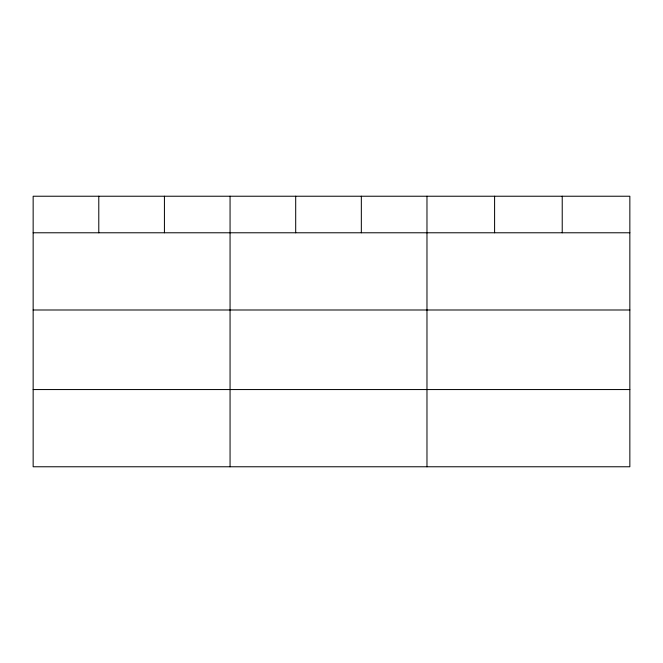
<?xml version="1.0" encoding="UTF-8"?>
<svg xmlns="http://www.w3.org/2000/svg" width="663" height="663" viewBox="0 0 663 663"><rect width="100%" height="100%" fill="white"/><g stroke="black" fill="none" stroke-linecap="round" stroke-linejoin="round"><path stroke-width="0.99" d="M629.85 309.994L629.85 196.231L33.15 196.231L33.15 466.769L629.85 466.769L629.85 309.994L33.15 309.994M33.15 232.779L629.85 232.779M33.15 389.554L629.85 389.554M562.224 196.231L562.224 232.779M494.598 196.231L494.598 232.779M426.972 196.231L426.972 466.769M361.335 196.231L361.335 232.779M295.698 196.231L295.698 232.779M230.061 196.231L230.061 466.769M164.424 196.231L164.424 232.779M98.787 196.231L98.787 232.779"/></g></svg>
